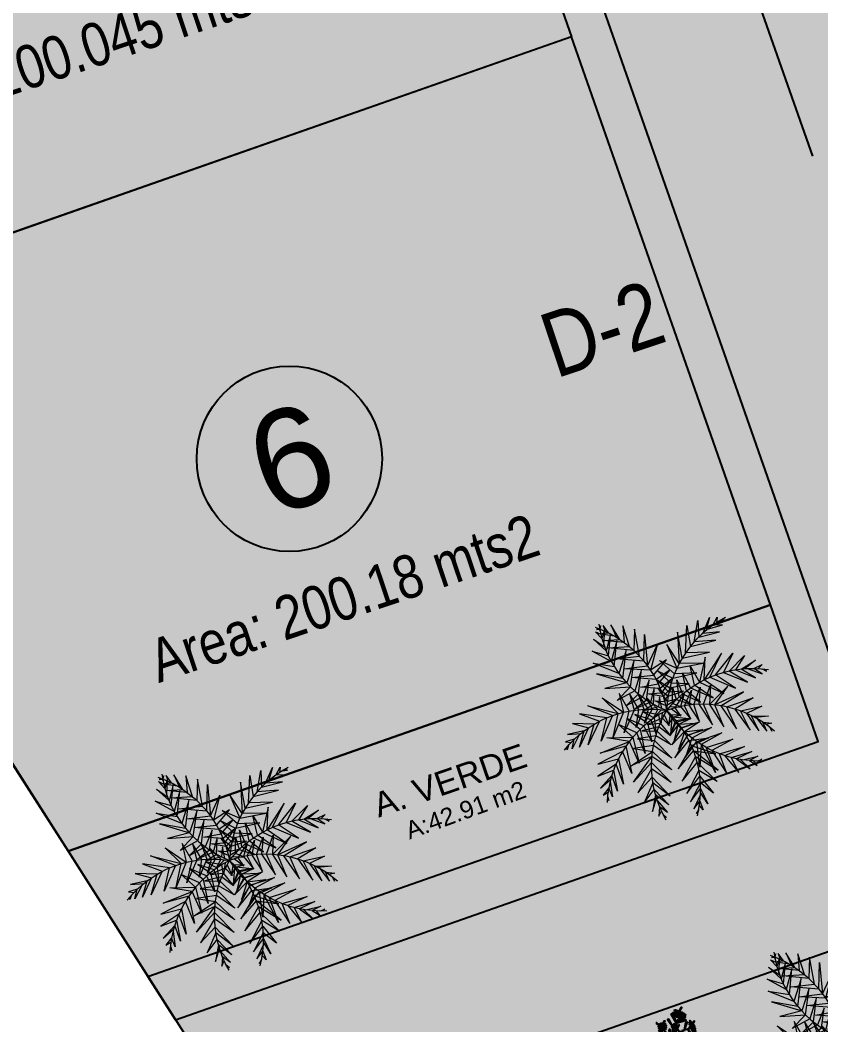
# Model space of a CAD drawing. Header units: millimetres. Extents: x 604786 to 1211550, y 1310999 to 2622648.
# Drawn here: x 604920.26 to 604936.43, y 1311110.71 to 1311130.99 of the extents above; entities that cross this region are included whole.
import ezdxf

# ---------------------------------------------------------------- set-up
doc = ezdxf.new("R2010")
doc.units = ezdxf.units.MM
for name, color, linetype in [('CVL_CUADCON_LIN', 8, 'Continuous'), ('FLORES', 7, 'Continuous'), ('MUEBLES', 1, 'Continuous'), ('PALME-1', 82, 'Continuous'), ('ROTULOS LOTES', 1, 'Continuous'), ('texto', 7, 'Continuous')]:
    doc.layers.add(name, color=color, linetype=linetype)
doc.styles.add('PUNTOS PI', font='arial.ttf', dxfattribs={"height": 2.75})
doc.styles.add('ROTULOS', font='arial.ttf', dxfattribs={"height": 3})
doc.styles.get("Standard").update_dxf_attribs({"font": 'arial.ttf'})
doc.styles.add('TSN - Arial Narrow', font='ARIALN.TTF')

# ---------------------------------------------------------------- blocks, each defined once
blk = doc.blocks.new('A$C48C97B70')
at = {"layer": 'PALME-1', "lineweight": 5}
for p, q in [((2.072, 6.54), (2.171, 6.533)), ((2.216, 6.497), (2.072, 6.54)), ((2.109, 6.384), (2.41, 6.325)), ((2.556, 6.176), (2.109, 6.384)), ((2.315, 6.6), (2.309, 6.418)), ((2.41, 6.325), (2.315, 6.6)), ((2.552, 6.547), (2.605, 6.122)), ((2.687, 6.026), (2.552, 6.547)), ((2.903, 6.407), (2.793, 5.89)), ((2.912, 5.72), (2.903, 6.407)), ((2.171, 6.148), (2.687, 6.026)), ((2.793, 5.89), (2.171, 6.148)), ((3.221, 6.198), (3.009, 5.561)), ((3.129, 5.334), (3.221, 6.198)), ((2.251, 5.877), (2.912, 5.72)), ((3.009, 5.561), (2.251, 5.877)), ((3.21, 5.152), (3.477, 5.948)), ((3.477, 5.948), (3.277, 4.976)), ((2.388, 5.472), (3.129, 5.334)), ((3.21, 5.152), (2.388, 5.472)), ((3.277, 4.976), (3.756, 5.506)), ((3.756, 5.506), (3.328, 4.818)), ((2.535, 5.1), (3.277, 4.976)), ((3.328, 4.818), (2.535, 5.1)), ((2.683, 4.767), (3.377, 4.635)), ((3.409, 4.484), (2.683, 4.767)), ((3.909, 4.977), (3.328, 4.818)), ((3.377, 4.635), (3.909, 4.977)), ((1.619, 4.431), (2.125, 3.798)), ((1.959, 3.803), (1.619, 4.431)), ((3.925, 4.65), (3.409, 4.484)), ((3.435, 4.33), (3.925, 4.65)), ((4.221, 3.864), (4.266, 4.448)), ((4.266, 4.448), (4.368, 3.915)), ((4.516, 3.959), (4.561, 4.59)), ((4.561, 4.59), (4.7, 4.004)), ((5.099, 4.709), (4.7, 4.004)), ((4.863, 4.035), (5.099, 4.709)), ((5.621, 4.675), (4.863, 4.035)), ((5.049, 4.06), (5.621, 4.675)), ((5.248, 4.076), (5.963, 4.571)), ((5.963, 4.571), (5.505, 4.079)), ((0.788, 4.157), (1.318, 3.745)), ((1.572, 3.782), (0.788, 4.157)), ((1.109, 4.315), (1.959, 3.803)), ((1.771, 3.798), (1.109, 4.315)), ((2.169, 4.399), (2.125, 3.798)), ((2.314, 3.783), (2.169, 4.399)), ((2.483, 4.305), (2.467, 3.763)), ((2.621, 3.736), (2.483, 4.305)), ((2.742, 4.179), (2.773, 3.702)), ((2.911, 3.665), (2.742, 4.179)), ((2.871, 4.392), (3.435, 4.33)), ((3.454, 4.176), (2.871, 4.392)), ((3.012, 4.138), (3.464, 4.032)), ((3.469, 3.911), (3.012, 4.138)), ((3.893, 4.364), (3.454, 4.176)), ((3.464, 4.032), (3.893, 4.364)), ((3.945, 3.747), (4.03, 4.282)), ((4.03, 4.282), (4.076, 3.806)), ((5.691, 4.07), (6.298, 4.391)), ((6.298, 4.391), (5.897, 4.047)), ((6.068, 4.019), (6.59, 4.15)), ((6.59, 4.15), (6.19, 3.993)), ((0.485, 3.926), (0.936, 3.651)), ((1.136, 3.706), (0.485, 3.926)), ((1.771, 3.798), (1.195, 3.13)), ((1.595, 3.144), (1.959, 3.803)), ((2.125, 3.798), (1.595, 3.144)), ((2.956, 4.034), (3.027, 3.628)), ((3.19, 3.57), (2.956, 4.034)), ((3.181, 3.857), (3.468, 3.739)), ((3.462, 3.617), (3.181, 3.857)), ((3.468, 3.739), (3.827, 4.113)), ((3.827, 4.113), (3.469, 3.911)), ((3.685, 3.61), (3.842, 4.104)), ((3.842, 4.104), (3.836, 3.693)), ((4.076, 3.806), (4.544, 3.399)), ((4.544, 3.399), (4.221, 3.864)), ((4.368, 3.915), (4.964, 3.413)), ((4.964, 3.413), (4.516, 3.959)), ((4.7, 4.004), (5.327, 3.442)), ((5.327, 3.442), (4.863, 4.035)), ((5.049, 4.06), (5.724, 3.492)), ((5.724, 3.492), (5.248, 4.076)), ((5.505, 4.079), (6.145, 3.565)), ((6.145, 3.565), (5.691, 4.07)), ((5.897, 4.047), (6.422, 3.625)), ((6.422, 3.625), (6.068, 4.019)), ((6.261, 3.976), (6.658, 3.683)), ((6.462, 3.919), (6.749, 3.967)), ((6.658, 3.683), (6.462, 3.919)), ((6.749, 3.967), (6.592, 3.874)), ((6.706, 3.831), (6.813, 3.725)), ((6.813, 3.725), (6.759, 3.809)), ((0.236, 3.642), (0.655, 3.551)), ((0.772, 3.596), (0.236, 3.642)), ((0.588, 3.523), (0.242, 3.171)), ((0.936, 3.651), (0.485, 3.15)), ((0.485, 3.15), (0.772, 3.596)), ((1.318, 3.745), (0.768, 3.135)), ((0.768, 3.135), (1.136, 3.706)), ((1.195, 3.13), (1.572, 3.782)), ((1.958, 3.173), (2.314, 3.783)), ((2.467, 3.763), (1.958, 3.173)), ((2.375, 3.225), (2.621, 3.736)), ((2.773, 3.702), (2.375, 3.225)), ((2.661, 3.273), (2.911, 3.665)), ((3.027, 3.628), (2.661, 3.273)), ((2.982, 3.339), (3.19, 3.57)), ((3.302, 3.524), (2.982, 3.339)), ((3.581, 3.546), (3.927, 3.415)), ((3.927, 3.415), (3.685, 3.61)), ((3.836, 3.693), (4.254, 3.401)), ((4.254, 3.401), (3.945, 3.747)), ((0.172, 3.309), (0.083, 3.188)), ((0.083, 3.188), (0.123, 3.278)), ((0.108, 3.437), (0.277, 3.37)), ((0.398, 3.434), (0.108, 3.437)), ((0.242, 3.171), (0.398, 3.434)), ((3.248, 3.258), (2.731, 3.212)), ((2.731, 3.212), (3.134, 3.129)), ((3.387, 2.981), (3.248, 3.258)), ((3.333, 3.347), (3.387, 2.981)), ((3.534, 3.189), (3.34, 2.708)), ((3.494, 3.304), (3.845, 3.186)), ((3.845, 3.186), (3.534, 3.189)), ((2.305, 2.87), (2.804, 2.657)), ((2.885, 2.79), (2.305, 2.87)), ((2.517, 3.065), (2.973, 2.919)), ((3.058, 3.034), (2.517, 3.065)), ((2.973, 2.919), (3.27, 2.374)), ((3.331, 2.658), (3.058, 3.034)), ((3.134, 3.129), (3.331, 2.658)), ((3.34, 2.708), (3.598, 3.029)), ((3.647, 2.918), (3.373, 2.451)), ((3.598, 3.029), (4.106, 2.989)), ((4.106, 2.989), (3.647, 2.918)), ((2.103, 2.613), (2.646, 2.352)), ((2.729, 2.522), (2.103, 2.613)), ((2.804, 2.657), (3.166, 1.967)), ((3.27, 2.374), (2.885, 2.79)), ((3.373, 2.451), (3.71, 2.789)), ((3.785, 2.652), (3.45, 2.173)), ((3.71, 2.789), (4.331, 2.805)), ((4.331, 2.805), (3.785, 2.652)), ((1.871, 2.113), (2.646, 2.352)), ((2.646, 2.352), (3.06, 1.619)), ((3.166, 1.967), (2.729, 2.522)), ((3.45, 2.173), (3.866, 2.519)), ((3.953, 2.391), (3.586, 1.876)), ((3.586, 1.876), (4.066, 2.239)), ((3.866, 2.519), (4.646, 2.527)), ((3.926, 1.441), (4.066, 2.239)), ((4.646, 2.527), (3.953, 2.391)), ((4.066, 2.239), (4.908, 2.274)), ((4.908, 2.274), (4.172, 2.112)), ((1.792, 1.596), (2.581, 2.199)), ((2.516, 2.023), (1.792, 1.596)), ((2.581, 2.199), (1.871, 2.113)), ((2.516, 2.023), (2.926, 1.242)), ((3.06, 1.619), (2.581, 2.199)), ((4.172, 2.112), (3.926, 1.441)), ((4.35, 1.136), (4.172, 2.112)), ((4.3, 1.974), (5.183, 1.983)), ((4.3, 1.974), (4.35, 1.136)), ((5.183, 1.983), (4.444, 1.835)), ((2.457, 1.832), (1.821, 1.24)), ((2.926, 1.242), (2.457, 1.832)), ((4.444, 1.835), (4.68, 0.999)), ((4.68, 0.999), (4.639, 1.669)), ((4.639, 1.669), (5.461, 1.659)), ((5.461, 1.659), (4.789, 1.558)), ((1.821, 1.24), (2.399, 1.582)), ((2.369, 1.398), (1.925, 0.874)), ((2.764, 0.846), (2.369, 1.398)), ((2.399, 1.582), (2.764, 0.846)), ((4.789, 1.558), (5.053, 0.924)), ((5.053, 0.924), (4.963, 1.444)), ((4.963, 1.444), (5.636, 1.437)), ((5.636, 1.437), (5.112, 1.358)), ((5.112, 1.358), (5.431, 0.925)), ((5.431, 0.925), (5.223, 1.3)), ((5.289, 1.268), (5.782, 1.241)), ((1.925, 0.874), (2.347, 1.192)), ((2.338, 1.019), (2.097, 0.538)), ((2.647, 0.589), (2.338, 1.019)), ((2.347, 1.192), (2.647, 0.589)), ((5.782, 1.241), (5.48, 1.184)), ((5.48, 1.184), (5.67, 0.964)), ((5.67, 0.964), (5.609, 1.136)), ((5.724, 1.097), (5.874, 1.11)), ((5.874, 1.11), (5.78, 1.08)), ((2.097, 0.538), (2.337, 0.894)), ((2.338, 0.821), (2.539, 0.37)), ((2.351, 0.612), (2.242, 0.343)), ((2.242, 0.343), (2.366, 0.476)), ((2.539, 0.37), (2.351, 0.612)), ((2.384, 0.355), (2.464, 0.229)), ((2.464, 0.229), (2.394, 0.298))]:
    blk.add_line(p, q, dxfattribs=at)
for points in [[(2.155, 6.219), (2.027, 6.48), (2.16, 6.356)], [(2.156, 6.01), (2.325, 6.474), (2.155, 6.219)], [(2.17, 6.478), (2.241, 6.61), (2.176, 6.535)], [(2.17, 5.812), (1.897, 6.276), (2.16, 5.937)], [(2.191, 5.641), (2.448, 6.263), (2.17, 5.812)], [(2.271, 5.255), (2.584, 6.015), (2.227, 5.436)], [(2.227, 5.436), (1.748, 5.928), (2.191, 5.641)], [(4.393, 4.884), (4.496, 5.717), (4.256, 4.754)], [(4.545, 5.014), (4.834, 5.833), (4.75, 5.166)], [(4.907, 5.267), (5.211, 5.884), (5.087, 5.37)], [(5.242, 5.447), (5.588, 5.859), (5.357, 5.498)], [(5.621, 5.597), (5.824, 5.804), (5.752, 5.637)], [(2.346, 5.01), (1.67, 5.556), (2.271, 5.255)], [(2.418, 4.824), (2.773, 5.631), (2.346, 5.01)], [(4.256, 4.754), (4.053, 5.439), (4.142, 4.634)], [(5.087, 5.37), (5.76, 5.335), (5.242, 5.447)], [(5.424, 5.526), (5.918, 5.521), (5.621, 5.597)], [(5.87, 5.669), (6.018, 5.646), (5.926, 5.682)], [(2.418, 4.824), (1.666, 5.198), (2.495, 4.652)], [(2.57, 4.504), (2.932, 5.265), (2.495, 4.652)], [(4.75, 5.166), (5.571, 5.125), (4.907, 5.267)], [(2.749, 4.211), (3.062, 4.925), (2.665, 4.34)], [(4.019, 4.489), (3.686, 5.027), (4.142, 4.634)], [(4.142, 4.634), (4.98, 4.546), (4.256, 4.754)], [(4.393, 4.884), (5.273, 4.819), (4.545, 5.014)], [(2.495, 4.652), (1.781, 4.688), (2.57, 4.504)], [(2.665, 4.34), (2.047, 4.205), (2.57, 4.504)], [(2.936, 3.961), (3.195, 4.526), (2.84, 4.084)], [(3.681, 3.983), (3.437, 4.467), (3.752, 4.108)], [(3.836, 4.239), (3.531, 4.739), (3.925, 4.367)], [(3.925, 4.367), (4.703, 4.31), (4.019, 4.489)], [(2.84, 4.084), (2.267, 3.963), (2.749, 4.211)], [(3.112, 3.763), (3.275, 4.247), (3.03, 3.852)], [(3.551, 3.72), (3.388, 4.212), (3.624, 3.876)], [(3.752, 4.108), (4.371, 4.052), (3.836, 4.239)], [(3.03, 3.852), (2.492, 3.783), (2.936, 3.961)], [(3.325, 3.56), (3.354, 3.929), (3.235, 3.642)], [(3.624, 3.876), (4.134, 3.884), (3.681, 3.983)], [(4.023, 3.434), (4.383, 3.838), (4.165, 3.413)], [(4.318, 3.383), (4.671, 3.85), (4.469, 3.347)], [(4.618, 3.304), (4.996, 3.811), (4.797, 3.243)], [(2.614, 3.199), (2.169, 3.579), (2.474, 3.131)], [(2.892, 3.311), (2.453, 3.629), (2.757, 3.26)], [(3.173, 3.397), (2.712, 3.637), (3.007, 3.35)], [(3.235, 3.642), (2.716, 3.653), (3.112, 3.763)], [(3.504, 3.607), (3.861, 3.703), (3.551, 3.72)], [(3.73, 3.458), (4.128, 3.79), (3.902, 3.447)], [(4.951, 3.181), (5.513, 3.622), (4.797, 3.243)], [(2.039, 2.865), (1.395, 3.175), (2.176, 2.959)], [(2.338, 3.057), (1.86, 3.471), (2.176, 2.959)], [(2.757, 3.26), (2.714, 2.641), (2.614, 3.199)], [(3.007, 3.35), (2.918, 2.847), (2.892, 3.311)], [(3.291, 3.426), (3.14, 3.089), (3.173, 3.397)], [(3.524, 3.316), (3.359, 2.985), (3.577, 3.207)], [(3.577, 3.207), (4.054, 3.003), (3.645, 3.048)], [(3.608, 3.461), (3.828, 3.163), (3.73, 3.458)], [(3.902, 3.447), (4.096, 2.975), (4.023, 3.434)], [(4.165, 3.413), (4.34, 2.817), (4.318, 3.383)], [(4.469, 3.347), (4.701, 2.603), (4.618, 3.304)], [(4.797, 3.243), (5.023, 2.432), (4.951, 3.181)], [(5.122, 3.102), (5.935, 3.312), (4.951, 3.181)], [(1.889, 2.751), (1.05, 2.782), (2.039, 2.865)], [(2.176, 2.959), (2.13, 2.118), (2.039, 2.865)], [(2.474, 3.131), (2.407, 2.354), (2.338, 3.057)], [(3.645, 3.048), (3.314, 2.661), (3.689, 2.935)], [(3.689, 2.935), (4.213, 2.799), (3.735, 2.799)], [(5.122, 3.102), (5.384, 2.259), (5.298, 3.008)], [(5.298, 3.008), (6.166, 3.04), (5.516, 2.873)], [(5.516, 2.873), (5.778, 2.094), (5.667, 2.764)], [(1.737, 2.622), (0.883, 2.467), (1.554, 2.443)], [(1.889, 2.751), (1.814, 1.872), (1.737, 2.622)], [(3.735, 2.799), (3.284, 2.372), (3.778, 2.649)], [(3.778, 2.649), (4.355, 2.548), (3.815, 2.498)], [(5.667, 2.764), (6.352, 2.708), (5.829, 2.634)], [(5.829, 2.634), (6.043, 1.995), (5.957, 2.518)], [(1.429, 2.305), (0.772, 2.102), (1.299, 2.143)], [(1.554, 2.443), (1.465, 1.626), (1.429, 2.305)], [(3.815, 2.498), (3.259, 1.952), (3.845, 2.347)], [(3.845, 2.347), (4.468, 2.241), (3.872, 2.159)], [(5.957, 2.518), (6.468, 2.348), (6.047, 2.431)], [(6.097, 2.378), (6.274, 1.917), (6.236, 2.221)], [(6.236, 2.221), (6.503, 2.108), (6.321, 2.114)], [(1.198, 2.002), (0.737, 1.726), (1.13, 1.897)], [(1.299, 2.143), (1.227, 1.473), (1.198, 2.002)], [(3.872, 2.159), (3.253, 1.588), (3.887, 1.994)], [(3.887, 1.994), (4.536, 1.694), (3.872, 2.159)], [(3.895, 1.806), (4.452, 1.178), (3.887, 1.994)], [(6.394, 2.016), (6.426, 1.87), (6.427, 1.969)], [(0.99, 1.652), (0.753, 1.484), (0.93, 1.529)], [(1.092, 1.835), (1.018, 1.347), (0.99, 1.652)], [(3.895, 1.806), (3.264, 1.188), (3.891, 1.606)], [(3.891, 1.606), (4.315, 0.848), (3.87, 1.351)], [(0.88, 1.418), (0.879, 1.268), (0.858, 1.364)], [(3.87, 1.351), (3.296, 0.762), (3.843, 1.166)], [(3.8, 0.963), (3.329, 0.481), (3.756, 0.796)], [(3.843, 1.166), (4.104, 0.531), (3.8, 0.963)], [(3.756, 0.796), (3.836, 0.264), (3.718, 0.676)], [(3.694, 0.607), (3.365, 0.24), (3.618, 0.413)], [(3.618, 0.413), (3.639, 0.123), (3.562, 0.288)], [(3.507, 0.179), (3.392, 0.083), (3.48, 0.128)]]:
    blk.add_lwpolyline(points, dxfattribs=at)
for centre, start, end in [((5.589, 6.144), 171.0105, 231.4464), ((6.694, 2.334), 100.4762, 160.9122), ((4.041, 0.074), 99.9493, 160.3853), ((0.46, 1.763), 329.1163, 29.5523), ((3.594, 0.025), 32.0006, 92.4366)]:
    blk.add_arc(centre, 3.435, start, end, dxfattribs=at)
at = {"layer": 'PALME-1', "lineweight": 5, "extrusion": (0, 0, -1)}
for centre, major_axis, start_param, end_param in [((0.035, 3.843), (2.429, 2.429), -0.156897, 0.89791), ((5.421, 0.645), (-2.429, 2.429), 0.173647, 1.228454), ((1.947, 0.368), (-2.429, 2.429), 0.182844, 1.237651), ((5.771, 0.927), (2.429, 2.429), 3.700109, 4.754916), ((6.759, 4.372), (-2.429, 2.429), 4.173367, 5.228174)]:
    blk.add_ellipse(centre, major_axis=major_axis, ratio=1, start_param=start_param, end_param=end_param, dxfattribs=at)
blk = doc.blocks.new('FLORES-1')
at = {"color": 86, "linetype": 'Continuous'}
for p, q in [((0.05, 0.385), (0.045, 0.422)), ((0.05, 0.382), (0.061, 0.281)), ((0.054, 0.385), (0.068, 0.419)), ((0.23, 0.294), (0.188, 0.231)), ((-0.188, 0.272), (-0.183, 0.181)), ((-0.183, 0.181), (-0.159, 0.155)), ((-0.159, 0.155), (-0.182, 0.283)), ((0.056, 0.146), (-0.002, 0.01)), ((-0.141, 0.099), (-0.027, -0.013)), ((-0.074, 0.088), (-0.105, 0.101)), ((-0.064, 0.077), (-0.101, 0.09)), ((0.168, 0.017), (0.07, -0.012)), ((0.168, 0.017), (0.196, 0.029))]:
    blk.add_line(p, q, dxfattribs=at)
at = {"color": 1, "linetype": 'Continuous'}
for p, q in [((-0.183, 0.183), (-0.196, 0.169)), ((0.056, 0.146), (0.064, 0.192)), ((0.069, 0.177), (0.069, 0.199))]:
    blk.add_line(p, q, dxfattribs=at)
for points in [[(0.084, 0.441), (0.152, 0.44), (0.085, 0.447), (0.124, 0.455), (0.072, 0.453), (0.087, 0.468), (0.06, 0.456), (0.064, 0.474), (0.051, 0.456), (0.05, 0.474), (0.045, 0.457), (0.036, 0.47), (0.04, 0.457), (0.023, 0.465), (0.033, 0.457), (0.015, 0.47), (0.017, 0.454), (-0.001, 0.459), (0.011, 0.451), (-0.017, 0.462), (-0.001, 0.45), (-0.035, 0.448), (-0.004, 0.442), (-0.047, 0.437), (0.006, 0.44), (-0.037, 0.419), (0.016, 0.439), (-0.004, 0.418), (0.022, 0.443), (0.016, 0.409), (0.033, 0.442), (0.036, 0.418), (0.042, 0.442), (0.05, 0.41), (0.048, 0.441), (0.076, 0.417), (0.065, 0.439), (0.107, 0.412), (0.074, 0.44), (0.127, 0.42), (0.089, 0.442)], [(-0.157, 0.318), (-0.107, 0.327), (-0.161, 0.329), (-0.128, 0.346), (-0.163, 0.335), (-0.148, 0.355), (-0.167, 0.338), (-0.169, 0.36), (-0.176, 0.339), (-0.18, 0.36), (-0.181, 0.338), (-0.191, 0.359), (-0.192, 0.336), (-0.209, 0.354), (-0.2, 0.336), (-0.227, 0.342), (-0.209, 0.328), (-0.239, 0.333), (-0.212, 0.32), (-0.244, 0.321), (-0.209, 0.317), (-0.238, 0.301), (-0.202, 0.317), (-0.228, 0.286), (-0.194, 0.311), (-0.202, 0.277), (-0.182, 0.31), (-0.176, 0.275), (-0.173, 0.31), (-0.152, 0.282), (-0.163, 0.32), (-0.123, 0.296), (-0.161, 0.315)], [(0.271, 0.347), (0.243, 0.307), (0.28, 0.334), (0.258, 0.297), (0.289, 0.324), (0.268, 0.282), (0.294, 0.316), (0.29, 0.273), (0.305, 0.315), (0.317, 0.258), (0.315, 0.304), (0.35, 0.265), (0.327, 0.307), (0.374, 0.287), (0.344, 0.313), (0.369, 0.309), (0.332, 0.326), (0.352, 0.33), (0.324, 0.336), (0.331, 0.347), (0.316, 0.346), (0.319, 0.362), (0.304, 0.362), (0.306, 0.384), (0.293, 0.373), (0.294, 0.392), (0.278, 0.386), (0.273, 0.409), (0.265, 0.386), (0.251, 0.419), (0.262, 0.377), (0.224, 0.401), (0.259, 0.375), (0.21, 0.378), (0.259, 0.367), (0.215, 0.357), (0.268, 0.358), (0.22, 0.342), (0.271, 0.351), (0.226, 0.329), (0.266, 0.341)], [(-0.161, 0.17), (-0.138, 0.187), (-0.16, 0.156), (-0.125, 0.173), (-0.153, 0.149), (-0.107, 0.154), (-0.149, 0.14), (-0.102, 0.131), (-0.151, 0.128), (-0.104, 0.11), (-0.151, 0.116), (-0.105, 0.094), (-0.159, 0.11), (-0.131, 0.072), (-0.17, 0.108), (-0.151, 0.054), (-0.173, 0.105), (-0.174, 0.045), (-0.182, 0.107), (-0.196, 0.04), (-0.198, 0.11), (-0.221, 0.046), (-0.215, 0.11), (-0.243, 0.051), (-0.228, 0.109), (-0.27, 0.068), (-0.238, 0.119), (-0.29, 0.093), (-0.248, 0.129), (-0.305, 0.123), (-0.257, 0.144), (-0.311, 0.148), (-0.257, 0.153), (-0.304, 0.169), (-0.253, 0.161), (-0.287, 0.186), (-0.248, 0.17), (-0.262, 0.201), (-0.24, 0.176), (-0.237, 0.213), (-0.23, 0.179), (-0.217, 0.217), (-0.218, 0.176), (-0.199, 0.215), (-0.205, 0.178), (-0.188, 0.215), (-0.195, 0.173)], [(-0.177, 0.172), (-0.183, 0.168), (-0.179, 0.175)], [(-0.169, 0.164), (-0.172, 0.161), (-0.169, 0.165)], [(-0.166, 0.196), (-0.161, 0.206), (-0.167, 0.2)], [(-0.161, 0.176), (-0.147, 0.195), (-0.163, 0.183)], [(0.079, 0.181), (0.071, 0.145), (0.07, 0.173)], [(0.081, 0.193), (0.082, 0.199), (0.083, 0.195)], [(0.099, 0.195), (0.086, 0.154), (0.085, 0.185)], [(0.149, 0.231), (0.179, 0.239), (0.147, 0.224), (0.194, 0.21), (0.144, 0.217), (0.19, 0.193), (0.15, 0.195), (0.17, 0.167), (0.12, 0.192), (0.135, 0.159), (0.112, 0.2), (0.11, 0.152), (0.101, 0.196)], [(0.225, 0.069), (0.258, 0.082), (0.237, 0.065), (0.264, 0.069), (0.237, 0.056), (0.266, 0.058), (0.237, 0.05), (0.272, 0.045), (0.243, 0.04), (0.273, 0.027), (0.245, 0.035), (0.257, 0.006), (0.236, 0.028), (0.245, -0.007), (0.232, 0.025), (0.222, -0.015), (0.224, 0.023), (0.2, -0.002), (0.211, 0.024), (0.176, 0.009), (0.206, 0.034), (0.159, 0.034), (0.197, 0.043), (0.157, 0.052), (0.192, 0.054), (0.163, 0.077), (0.196, 0.063), (0.188, 0.095), (0.202, 0.068), (0.213, 0.106), (0.218, 0.075), (0.244, 0.104), (0.229, 0.067)]]:
    blk.add_lwpolyline(points, dxfattribs=at)
at = {"color": 50, "linetype": 'Continuous'}
for points in [[(0.043, 0.454), (0.04, 0.455), (0.029, 0.455), (0.02, 0.453), (0.007, 0.451), (-0.004, 0.448), (-0.008, 0.445), (-0.004, 0.442), (0.015, 0.441), (0.033, 0.442), (0.055, 0.441), (0.069, 0.441), (0.084, 0.443), (0.081, 0.452), (0.067, 0.455), (0.053, 0.455), (0.039, 0.453)], [(-0.161, 0.317), (-0.16, 0.319), (-0.16, 0.324), (-0.162, 0.328), (-0.169, 0.335), (-0.171, 0.336), (-0.182, 0.337), (-0.192, 0.335), (-0.203, 0.327), (-0.207, 0.32), (-0.204, 0.314), (-0.198, 0.311), (-0.188, 0.312), (-0.178, 0.313), (-0.167, 0.315), (-0.159, 0.317)], [(0.278, 0.38), (0.271, 0.381), (0.263, 0.378), (0.262, 0.372), (0.268, 0.362), (0.275, 0.351), (0.288, 0.337), (0.301, 0.321), (0.317, 0.307), (0.326, 0.313), (0.322, 0.329), (0.315, 0.34), (0.307, 0.35), (0.294, 0.366), (0.28, 0.377)], [(0.117, 0.232), (0.11, 0.234), (0.1, 0.236), (0.088, 0.236), (0.074, 0.234), (0.063, 0.228), (0.054, 0.219), (0.051, 0.211), (0.054, 0.204), (0.063, 0.201), (0.08, 0.2), (0.086, 0.199)], [(0.104, 0.197), (0.108, 0.196), (0.124, 0.195), (0.137, 0.199), (0.144, 0.211), (0.139, 0.22), (0.136, 0.222)], [(0.231, 0.049), (0.23, 0.053), (0.227, 0.057), (0.219, 0.062), (0.207, 0.062), (0.2, 0.056), (0.204, 0.049), (0.207, 0.041), (0.214, 0.031), (0.224, 0.03), (0.232, 0.031), (0.237, 0.039), (0.234, 0.048), (0.23, 0.052)]]:
    blk.add_lwpolyline(points, dxfattribs=at)
at = {"color": 86, "linetype": 'Continuous'}
for points in [[(0.102, 0.471), (0.12, 0.499), (0.122, 0.485), (0.114, 0.464)], [(-0.219, 0.287), (-0.27, 0.256), (-0.269, 0.243), (-0.208, 0.289)], [(-0.217, 0.356), (-0.235, 0.368), (-0.251, 0.364), (-0.223, 0.355)], [(-0.17, 0.299), (-0.144, 0.266), (-0.019, -0.02)], [(-0.136, 0.247), (-0.09, 0.317), (-0.09, 0.296), (-0.132, 0.248)], [(0.062, 0.261), (-0.009, 0.344), (-0.042, 0.357), (0.067, 0.244)], [(0.041, 0.367), (-0.039, 0.398), (-0.032, 0.385), (0.038, 0.363)], [(0.078, 0.41), (0.053, 0.382)], [(0.06, 0.318), (0.146, 0.399), (0.146, 0.372), (0.056, 0.312)], [(0.194, 0.245), (0.178, 0.395), (0.192, 0.388), (0.198, 0.257), (0.217, 0.334), (0.218, 0.299), (0.203, 0.259)], [(0.333, 0.356), (0.368, 0.404), (0.371, 0.393), (0.338, 0.35)], [(-0.3, 0.135), (-0.385, 0.181), (-0.363, 0.19), (-0.305, 0.159)], [(-0.104, 0.181), (-0.069, 0.258), (-0.065, 0.242), (-0.102, 0.175)], [(-0.071, 0.106), (-0.022, 0.181), (-0.019, 0.155), (-0.068, 0.101)], [(0.024, 0.093), (-0.016, 0.254), (-0.03, 0.244), (0.026, 0.082)], [(0.062, 0.168), (0.163, 0.241), (0.154, 0.275), (0.06, 0.167)], [(0.179, 0.183), (0.282, 0.17), (0.286, 0.151), (0.178, 0.18)], [(0.196, 0.245), (0.339, 0.231), (0.342, 0.253), (0.198, 0.247)], [(-0.223, 0.04), (-0.262, -0.01), (-0.273, -0.009), (-0.233, 0.049)], [(-0.078, 0.029), (-0.159, 0.014), (-0.167, 0.003), (-0.073, 0.029)], [(0.004, -0.008), (-0.032, 0.064), (-0.046, 0.045), (0.001, -0.001)], [(-0.003, 0.006), (0.12, -0.041), (0.116, -0.073), (0.006, -0.002)], [(0, 0.014), (0.133, 0.064), (0.132, 0.042), (0.004, 0.013)], [(0.044, 0.117), (0.149, 0.129), (0.134, 0.111), (0.045, 0.114)], [(0.129, 0.002), (0.184, -0.022), (0.193, -0.017), (0.134, 0.002)], [(0.262, 0.015), (0.304, -0.01), (0.288, -0.016), (0.26, 0.004)], [(0.264, 0.078), (0.276, 0.111), (0.287, 0.094), (0.268, 0.079)], [(-0.019, -0.02), (-0.132, -0.038), (-0.144, -0.059), (-0.021, -0.02)], [(0.01, -0.004), (-0.054, -0.123), (-0.011, -0.107), (0.004, -0.008)], [(0.006, -0.002), (0.047, -0.107), (0.08, -0.101), (0.01, -0.004)]]:
    blk.add_lwpolyline(points, dxfattribs=at)
at = {"color": 50, "linetype": 'Continuous'}
blk.add_lwpolyline([(-0.175, 0.155), (-0.175, 0.155), (-0.179, 0.155), (-0.183, 0.156), (-0.186, 0.157), (-0.188, 0.159), (-0.19, 0.16), (-0.192, 0.161), (-0.195, 0.162), (-0.205, 0.167), (-0.215, 0.171), (-0.232, 0.17), (-0.243, 0.162), (-0.249, 0.153), (-0.246, 0.139), (-0.236, 0.123), (-0.222, 0.119), (-0.202, 0.116), (-0.186, 0.113), (-0.165, 0.111), (-0.156, 0.13), (-0.161, 0.146)], close=True, dxfattribs=at)
blk = doc.blocks.new('arbusto5')
at = {"layer": 'FLORES'}
blk.add_blockref('FLORES-1', (0.144, 0.059), dxfattribs=at)

msp = doc.modelspace()

# ---------------------------------------------------------------- hatches: boundary and pattern name
at = {"true_color": 0xafd9aa}
h = msp.add_hatch(color=9, dxfattribs=at)
h.dxf.hatch_style = 1
h.paths.add_polyline_path([(604911.704, 1311128.963), (604908.616, 1311133.702), (604904.8, 1311139.56), (604903.378, 1311141.752), (604890.493, 1311161.615), (604887.114, 1311169.584), (604890.741, 1311171.475), (604900.681, 1311174.09), (604918.672, 1311177.415), (604941.484, 1311182.032), (604970.419, 1311187.096), (605001.145, 1311192.781), (605008.096, 1311168.792), (605020.289, 1311128.427), (605025.004, 1311113.224), (604990.344, 1311101.683), (604983.054, 1311099.323), (604967.143, 1311093.947), (604940.498, 1311085), (604933.737, 1311094.578), (604921.226, 1311114.213), (604916.727, 1311121.222), (604912.283, 1311128.072, -0.999015)])
at = {"true_color": 0x636466}
h = msp.add_hatch(color=251, dxfattribs=at)
h.dxf.hatch_style = 1
h.paths.add_polyline_path([(604924.861, 1311149.283), (604927.947, 1311140.478), (604931.392, 1311130.65), (604935.41, 1311119.184), (604936.376, 1311116.427), (604922.838, 1311111.683), (604923.395, 1311110.808), (604936.518, 1311115.407, 0.411644), (604937.104, 1311116.762), (604925.669, 1311149.388, 0.406373), (604924.135, 1311150.087), (604922.55, 1311149.532, -0.4159), (604921.288, 1311149.992), (604915.26, 1311167.121), (604914.505, 1311166.846), (604917.837, 1311157.417), (604921.144, 1311147.98)])
at = {"true_color": 0xebebeb}
h = msp.add_hatch(color=7, dxfattribs=at)
h.dxf.hatch_style = 1
h.paths.add_polyline_path([(604936.48, 1311118.542), (604942.145, 1311120.527), (604931.984, 1311149.518), (604926.32, 1311147.533)])
h.paths.add_polyline_path([(604934.001, 1311137.984), (604936.988, 1311129.617), (604937.884, 1311129.936), (604934.897, 1311138.304)], flags=24)
at = {"true_color": 0xafd9aa}
h = msp.add_hatch(color=9, dxfattribs=at)
h.dxf.hatch_style = 1
h.paths.add_polyline_path([(604931.392, 1311130.65), (604914.48, 1311124.723), (604916.727, 1311121.222), (604918.303, 1311118.792, -0.594779), (604919.124, 1311118.346, -0.256274), (604918.878, 1311117.898), (604921.226, 1311114.213), (604935.41, 1311119.184)])
at = {"true_color": 0xebebeb}
h = msp.add_hatch(color=7, dxfattribs=at)
h.dxf.hatch_style = 1
h.paths.add_polyline_path([(604957.287, 1311122.69), (604944.086, 1311118.062, -0.39324), (604942.793, 1311118.676), (604937.129, 1311116.691, -0.39076), (604936.518, 1311115.407), (604923.395, 1311110.808), (604925.084, 1311108.158), (604929.659, 1311109.762), (604930.603, 1311110.092), (604936.732, 1311112.241, -0.414723), (604938.009, 1311111.631), (604938.535, 1311110.129, -0.415935), (604937.924, 1311108.849), (604932.716, 1311107.023), (604929.885, 1311106.03), (604927.069, 1311105.043), (604927.137, 1311104.936), (604928.756, 1311102.396), (604960.5, 1311113.526)])
h.paths.add_polyline_path([(604956.78, 1311117.896, -1), (604957.11, 1311116.953), (604946.309, 1311113.166, -1), (604945.978, 1311114.109)], flags=16)
h.paths.add_polyline_path([(604925.531, 1311109.281), (604925.665, 1311108.997), (604924.829, 1311109.544), (604924.935, 1311110.537), (604925.07, 1311110.253), (604925.232, 1311110.331), (604925.694, 1311109.358)], flags=16)
h.paths.add_polyline_path([(604926.233, 1311109.49), (604925.71, 1311110.687), (604925.372, 1311110.54), (604925.894, 1311109.342)], flags=24)
h.paths.add_polyline_path([(604928.026, 1311104.468), (604928.769, 1311102.929), (604929.091, 1311103.084), (604928.348, 1311104.623)], flags=24)
at = {"true_color": 0xf8f6af}
h = msp.add_hatch(color=51, dxfattribs=at)
h.dxf.hatch_style = 1
h.paths.add_polyline_path([(604935.41, 1311119.184), (604921.226, 1311114.213), (604922.838, 1311111.683), (604936.376, 1311116.427)])
h.paths.add_polyline_path([(604928.113, 1311114.238), (604930.671, 1311115.162), (604930.422, 1311115.851), (604927.864, 1311114.927)], flags=24)
h.paths.add_polyline_path([(604927.483, 1311114.599), (604930.755, 1311115.721), (604930.425, 1311116.681), (604927.154, 1311115.559)], flags=24)
h = msp.add_hatch(color=51, dxfattribs=at)
h.dxf.hatch_style = 1
h.paths.add_polyline_path([(604930.603, 1311110.092), (604930.946, 1311109.095), (604931.885, 1311109.437), (604932.716, 1311107.023), (604937.924, 1311108.849, 0.412416), (604938.539, 1311110.118), (604938.009, 1311111.631, 0.414723), (604936.732, 1311112.241)])
h.paths.add_polyline_path([(604932.491, 1311108.319), (604935.304, 1311109.338), (604935.029, 1311110.096), (604932.217, 1311109.077)], flags=24)

# ---------------------------------------------------------------- linework, layer by layer
for p, q in [((604937.129, 1311116.691), (604925.669, 1311149.388)), ((604934.613, 1311132.929), (604936.257, 1311128.238)), ((604931.392, 1311130.65), (604914.46, 1311124.716)), ((604923.395, 1311110.808), (604936.518, 1311115.407)), ((604930.603, 1311110.092), (604936.732, 1311112.241)), ((604923.395, 1311110.808), (604922.838, 1311111.683))]:
    msp.add_line(p, q)
msp.add_lwpolyline([(604940.498, 1311085), (604933.737, 1311094.578), (604918.593, 1311118.346), (604911.994, 1311128.518), (604904.8, 1311139.56), (604890.493, 1311161.615), (604887.114, 1311169.584), (604890.741, 1311171.475), (604900.681, 1311174.09), (604918.672, 1311177.415), (604941.484, 1311182.032), (604970.419, 1311187.096), (605001.145, 1311192.781), (605008.096, 1311168.792), (605020.289, 1311128.427), (605025.004, 1311113.224), (604990.344, 1311101.683), (604983.054, 1311099.323), (604967.143, 1311093.947)], close=True)
at = {"color": 4}
msp.add_lwpolyline([(604940.498, 1311085), (604933.737, 1311094.578), (604918.593, 1311118.346), (604911.994, 1311128.518), (604904.8, 1311139.56), (604890.493, 1311161.615), (604887.114, 1311169.584), (604890.741, 1311171.475), (604900.681, 1311174.09), (604918.672, 1311177.415), (604941.484, 1311182.032), (604970.419, 1311187.096), (605001.145, 1311192.781), (605008.096, 1311168.792), (605020.289, 1311128.427), (605025.004, 1311113.224), (604990.344, 1311101.683), (604983.054, 1311099.323), (604967.143, 1311093.947)], close=True, dxfattribs=at)
for points in [[(604931.392, 1311130.65), (604914.46, 1311124.716), (604911.994, 1311128.518), (604908.616, 1311133.702), (604927.947, 1311140.478), (604931.392, 1311130.65)], [(604935.41, 1311119.184), (604921.226, 1311114.213), (604922.838, 1311111.683), (604936.376, 1311116.427), (604935.41, 1311119.184)]]:
    msp.add_lwpolyline(points)
at = {"color": 1}
msp.add_circle((604925.695, 1311122.132), 1.872, dxfattribs=at)
at = {"layer": 'CVL_CUADCON_LIN', "color": 18, "ltscale": 0.5, "true_color": 0x000000, "flags": 128}
msp.add_lwpolyline([(604935.41, 1311119.184), (604931.392, 1311130.65), (604914.477, 1311124.727), (604921.226, 1311114.213), (604935.41, 1311119.184)], dxfattribs=at)

# ---------------------------------------------------------------- block references
at = {"layer": 'MUEBLES', "linetype": 'Continuous', "xscale": -1.417112015813753, "yscale": 1.417112015653547, "zscale": 1.417112015818895, "rotation": 292.0945269993258}
msp.add_blockref('arbusto5', (604933.284, 1311110.137), dxfattribs=at)
at = {"layer": 'PALME-1', "xscale": -0.6407901816258526, "yscale": 0.6407901816258526, "zscale": 0.6407901816258526, "rotation": 61.92829961941003}
for p in [(604936.308, 1311117.961), (604927.481, 1311114.934), (604939.842, 1311111.341)]:
    msp.add_blockref('A$C48C97B70', p, dxfattribs=at)

# ---------------------------------------------------------------- texts
at = {"color": 0, "linetype": 'Continuous', "lineweight": 25, "ltscale": 0.1, "attachment_point": 1, "rotation": 18.5755, "style": 'TSN - Arial Narrow'}
for s, insert, char_height, width in [('\\pi-2.62211,l4.37019,t4.37019;Area: 200.045 mts2', (604915.344, 1311128.796), 0.87404, 14.13316), ('D-2', (604930.658, 1311124.991), 1.3111, 21.19973), ('\\pi-2.62211,l4.37019,t4.37019;Area: 200.18 mts2', (604921.121, 1311117.875), 0.87404, 14.13316)]:
    msp.add_mtext(s, dxfattribs=dict(at, insert=insert, char_height=char_height, width=width))
at = {"color": 30, "true_color": 0xf26722, "insert": (604928.935, 1311115.641), "char_height": 0.4925, "width": 4.64313, "attachment_point": 5, "rotation": 18.9389}
msp.add_mtext('A. VERDE', dxfattribs=at)
at = {"color": 5, "insert": (604929.254, 1311115.043), "char_height": 0.35564, "attachment_point": 5, "rotation": 19.8701}
msp.add_mtext('{\\C7;A:42.91 m2}', dxfattribs=at)
at = {"layer": 'ROTULOS LOTES', "color": 18, "true_color": 0x000000, "style": 'ROTULOS'}
msp.add_text('6', height=2.014, rotation=18.5755, dxfattribs=at).set_placement((604925.304, 1311120.935))
at = {"layer": 'texto', "color": 0, "style": 'PUNTOS PI'}
msp.add_text('CALLE SECUNDARIA', height=0.61305, rotation=289.6462, dxfattribs=at).set_placement((604934.213, 1311137.892))

doc.saveas('drawing.dxf')
